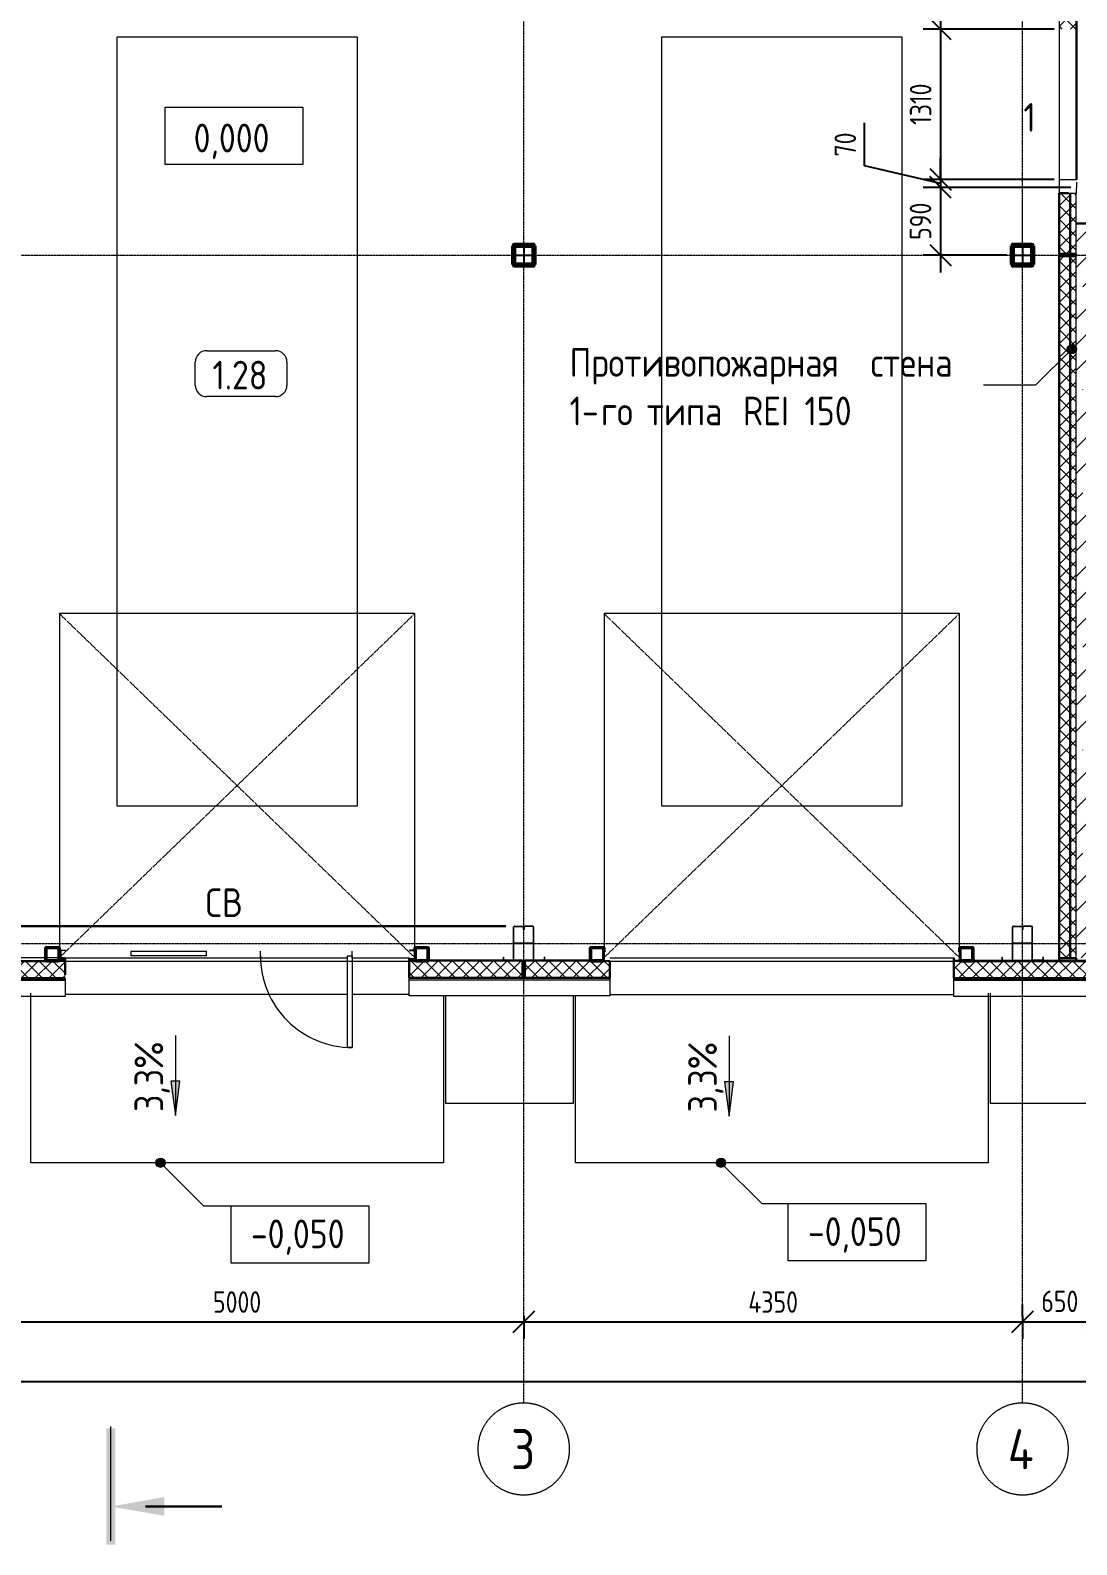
# Model space of a CAD drawing. Header units: millimetres. Extents: x -3689 to 3021565, y -698052 to -604547.
# Drawn here: x 2681793 to 2690919, y -652754 to -639550 of the extents above; entities that cross this region are included whole.
import ezdxf

# ---------------------------------------------------------------- set-up
doc = ezdxf.new("R2010")
doc.units = ezdxf.units.MM
doc.header["$PDMODE"] = 35
for name, pattern in [('_ШПТ__20_т__2_5__Линия сетки', [25, 20, -2.5, 0, -2.5]), ('_ШТР__3__1_5_', [4.5, 3, -1.5]), ('CENTER', [50.8, 31.75, -6.35, 6.35, -6.35]), ('GOST2.303 5', [24, 20, -1.5, 1, -1.5])]:
    doc.linetypes.add(name, pattern=pattern)
doc.layers.get('0').update_dxf_attribs({"lineweight": 0})
doc.layers.get('Defpoints').update_dxf_attribs({"color": 4})
doc.layers.add('Вспомогательные', color=6, linetype='Continuous', plot=False)
for name, color, linetype, lineweight in [('Высотные отметки', 7, 'Continuous', 9), ('Марки помещений', 7, 'Continuous', 20), ('Обобщенные модели', 7, 'Continuous', 18), ('ОСИ', 251, 'CENTER', 18), ('Перекрытия', 7, 'Continuous', 18), ('Размерные', 45, 'Continuous', 15), ('Размеры', 82, 'Continuous', 9), ('Разрезы', 7, 'Continuous', 9), ('Средние', 142, 'Continuous', 30), ('Стены разрез', 7, 'Continuous', 30), ('Стены штриховка', 7, 'Continuous', 30), ('Текстовые примечания', 7, 'Continuous', 9), ('Типовые аннотации', 7, 'Continuous', 18), ('Уклоны в точках', 7, 'Continuous', 9)]:
    doc.layers.add(name, color=color, linetype=linetype, lineweight=lineweight)
for name, color, linetype, lineweight, true_color in [('Двери', 7, 'Continuous', 9, 0x804000), ('Импосты витража', 7, 'Continuous', 9, 0x004080), ('Каркас_Импост', 7, 'Continuous', 9, 0x804000), ('Линии', 7, 'Continuous', 9, 0x00a600), ('Несущие колонны', 7, 'Continuous', 18, 0x800040), ('Панель', 7, 'Continuous', 9, 0x804000)]:
    doc.layers.add(name, color=color, linetype=linetype, lineweight=lineweight, true_color=true_color)
doc.layers.add('размеры дв проемов', color=7, linetype='Continuous')
doc.layers.add('фундаменты кж', color=7, linetype='Continuous')
doc.styles.add('GOST Common', font='GOST_Common.ttf', dxfattribs={"width": 0.9, "height": 350})
doc.styles.add('GOST Common_1', font='GOST_Common.ttf', dxfattribs={"width": 0.9, "height": 210})
doc.styles.add('ГОСТ 2.304', font='CS_Gost2304.shx')
doc.dimstyles.new('СПДС', dxfattribs={"dimscale": 100, "dimtxt": 2.5, "dimasz": 2.5, "dimexe": 2, "dimexo": 0.625, "dimgap": 1, "dimtad": 1, "dimdec": 0, "dimtxsty": 'ГОСТ 2.304', "dimblk": 'OBLIQUE', "dimblk1": 'OBLIQUE', "dimblk2": 'OBLIQUE', "dimcen": 2.5, "dimdle": 2, "dimadec": 0, "dimazin": 2, "dimtfac": 0.75, "dimtdec": 4, "dimtmove": 1, "dimatfit": 3, "dimfxl": 1, "dimtfill": 1, "dimtolj": 1, "dimarcsym": 1})
pattern_1 = [(45, (2676096.765, -647540.56), (-60.1041, 60.1041), []), (135, (2676096.765, -647540.56), (-60.1041, -60.1041), [])]
pattern_2 = [(45, (2676041.765, -647510.56), (-60.10408, 60.10408), []), (135, (2676041.765, -647510.56), (-60.10408, -60.10408), [])]

# ---------------------------------------------------------------- blocks, each defined once
blk = doc.blocks.new('243_КолоннаНесущая_Труба_ГОСТ 30245-2003 - 120x120x5-1166357-_О__L1_0_000_')
at = {"layer": 'Несущие колонны', "color": 7, "lineweight": 40}
for p, q in [((-60, 51), (-60, 20)), ((-55, -51), (-55, 51)), ((51, 60), (-51, 60)), ((-51, 55), (51, 55)), ((55, 51), (55, -51)), ((60, -51), (60, 51)), ((51, -55), (-51, -55)), ((-51, -60), (51, -60))]:
    blk.add_line(p, q, dxfattribs=at)
for centre, radius, start, end in [((-51, 51), 9, 90, 180), ((-51, 51), 4, 90, 180), ((51, 51), 9, 0, 90), ((51, 51), 4, 0, 90), ((-51, -51), 9, 180, 270), ((-51, -51), 4, 180, 270), ((51, -51), 4, 270, 0), ((51, -51), 9, 270, 360)]:
    blk.add_arc(centre, radius, start, end, dxfattribs=at)
blk = doc.blocks.new('243_КолоннаНесущая_Труба_ГОСТ 30245-2003 - 120x120x5-V5-_О__L1_0_000_')
at = {"layer": 'Несущие колонны', "color": 7, "lineweight": 40}
for p, q in [((-60, 51), (-60, -51)), ((-55, -51), (-55, 51)), ((51, 60), (-51, 60)), ((-51, 55), (51, 55)), ((55, 51), (55, -51)), ((60, 20), (60, 51)), ((51, -55), (-51, -55)), ((-51, -60), (51, -60))]:
    blk.add_line(p, q, dxfattribs=at)
for centre, radius, start, end in [((-51, 51), 9, 90, 180), ((-51, 51), 4, 90, 180), ((51, 51), 9, 0, 90), ((51, 51), 4, 0, 90), ((-51, -51), 9, 180, 270), ((-51, -51), 4, 180, 270), ((51, -51), 4, 270, 0), ((51, -51), 9, 270, 360)]:
    blk.add_arc(centre, radius, start, end, dxfattribs=at)
blk = doc.blocks.new('190_ФЭ_Цоколь_Типовой - ФЭ-Ц1_140х80-1505001-_О__L1_0_000_')
at = {"layer": 'Обобщенные модели'}
for p, q in [((4250, -278), (4250, -275)), ((6000, -275), (4250, -275)), ((4250, -281), (4250, -278)), ((6000, -278), (4250, -278)), ((6000, -281), (4250, -281)), ((4250, -295), (4250, -281)), ((4250, -415), (4250, -295)), ((6000, -295), (4250, -295)), ((6000, -275), (6000, -278)), ((6000, -278), (6000, -281)), ((6000, -281), (6000, -295)), ((6000, -295), (6000, -415)), ((4250, -433), (4250, -415)), ((6000, -433), (4250, -433)), ((6000, -415), (6000, -433))]:
    blk.add_line(p, q, dxfattribs=at)
blk = doc.blocks.new('190_ФЭ_Цоколь_Типовой - ФЭ-Ц1_140х80-1285834-_О__L1_0_000_')
at = {"layer": 'Обобщенные модели'}
for p, q in [((13750, -278), (13750, -275)), ((18690, -275), (13750, -275)), ((13750, -281), (13750, -278)), ((18690, -278), (13750, -278)), ((18690, -281), (13750, -281)), ((13750, -295), (13750, -281)), ((13750, -415), (13750, -295)), ((18690, -295), (13750, -295)), ((18690, -275), (18690, -278)), ((18690, -278), (18690, -281)), ((18690, -281), (18690, -295)), ((18690, -295), (18690, -415)), ((13750, -433), (13750, -415)), ((18690, -433), (13750, -433)), ((18690, -415), (18690, -433))]:
    blk.add_line(p, q, dxfattribs=at)
blk = doc.blocks.new('Прямоугольный импост - 20х150 мм_Утеплитель_Наружный-V14-_О__L1_0_000_')
at = {"layer": 'Импосты витража'}
h = blk.add_hatch(dxfattribs=at)
h.set_pattern_fill('FP_10', style=0, pattern_type=2)
h.set_pattern_definition([(315, (-10000, -200), (60.1041, 60.1041), []), (225, (-10000, -200), (60.1041, -60.1041), [])])
h.paths.add_polyline_path([(10, 75), (10, -75), (-10, -75), (-10, 75)], flags=0)
at = {"layer": 'Импосты витража', "color": 7, "lineweight": 18}
for p, q in [((-10, 75), (10, 75)), ((-10, -75), (-10, 75)), ((10, 75), (10, -75)), ((10, -75), (-10, -75))]:
    blk.add_line(p, q, dxfattribs=at)
blk = doc.blocks.new('Ось сетки - Круг_Ø8 мм-6577-_О__L1_0_000_')
at = {"layer": 'ОСИ', "lineweight": 20}
for start, end in [(360, 180), (180, 360)]:
    blk.add_arc((0, 0), 4, start, end, dxfattribs=at)
blk = doc.blocks.new('_Oblique')
at = {"color": 0, "linetype": 'ByBlock', "lineweight": -2}
blk.add_line((-0.5, -0.5), (0.5, 0.5), dxfattribs=at)
blk = doc.blocks.new('*D318')
at = {"layer": 'Defpoints', "color": 0, "ltscale": 75, "transparency": 16777216}
for p in [(2676097, -651231), (2721097, -651231), (2721097, -651331)]:
    blk.add_point(p, dxfattribs=at)
at = {"layer": 'Размеры', "color": 0, "lineweight": -2, "ltscale": 75, "transparency": 16777216}
for p, q in [((2676097, -651277), (2676097, -651481)), ((2721097, -651277), (2721097, -651481)), ((2675947, -651331), (2721247, -651331))]:
    blk.add_line(p, q, dxfattribs=at)
at = {"layer": 'Размеры', "color": 0, "lineweight": -2, "ltscale": 75, "transparency": 16777216, "xscale": 187.5, "yscale": 187.5, "zscale": 187.5, "rotation": 180}
blk.add_blockref('_Oblique', (2676097, -651331), dxfattribs=at)
at = {"layer": 'Размеры', "color": 0, "lineweight": -2, "ltscale": 75, "transparency": 16777216, "xscale": 187.5, "yscale": 187.5, "zscale": 187.5}
blk.add_blockref('_Oblique', (2721097, -651331), dxfattribs=at)
at = {"layer": 'Размеры', "color": 0, "ltscale": 75, "transparency": 16777216, "insert": (2698597, -651158), "char_height": 187.5, "width": 239.08, "attachment_point": 5, "style": 'ГОСТ 2.304', "bg_fill": 3, "box_fill_scale": 1.1, "bg_fill_color": 256, "bg_fill_true_color": 13158600, "bg_fill_transparency": 0}
blk.add_mtext('\\A1;45000', dxfattribs=at)
blk = doc.blocks.new('*D320')
at = {"layer": 'Defpoints', "color": 0, "ltscale": 75, "transparency": 16777216}
for p in [(2681097, -650710), (2686097, -650710), (2686097, -650810)]:
    blk.add_point(p, dxfattribs=at)
at = {"layer": 'Размеры', "color": 0, "lineweight": -2, "ltscale": 75, "transparency": 16777216}
for p, q in [((2681097, -650757), (2681097, -650960)), ((2686097, -650757), (2686097, -650960)), ((2680947, -650810), (2686247, -650810))]:
    blk.add_line(p, q, dxfattribs=at)
at = {"layer": 'Размеры', "color": 0, "lineweight": -2, "ltscale": 75, "transparency": 16777216, "xscale": 187.5, "yscale": 187.5, "zscale": 187.5, "rotation": 180}
blk.add_blockref('_Oblique', (2681097, -650810), dxfattribs=at)
at = {"layer": 'Размеры', "color": 0, "lineweight": -2, "ltscale": 75, "transparency": 16777216, "xscale": 187.5, "yscale": 187.5, "zscale": 187.5}
blk.add_blockref('_Oblique', (2686097, -650810), dxfattribs=at)
at = {"layer": 'Размеры', "color": 0, "ltscale": 75, "transparency": 16777216, "insert": (2683597, -650638), "char_height": 187.5, "width": 186.23, "attachment_point": 5, "style": 'ГОСТ 2.304', "bg_fill": 3, "box_fill_scale": 1.1, "bg_fill_color": 256, "bg_fill_true_color": 13158600, "bg_fill_transparency": 0}
blk.add_mtext('\\A1;5000', dxfattribs=at)
blk = doc.blocks.new('*D321')
at = {"layer": 'Defpoints', "color": 0, "ltscale": 75, "transparency": 16777216}
for p in [(2686097, -650710), (2690447, -650710), (2690447, -650810)]:
    blk.add_point(p, dxfattribs=at)
at = {"layer": 'Размеры', "color": 0, "lineweight": -2, "ltscale": 75, "transparency": 16777216}
for p, q in [((2686097, -650757), (2686097, -650960)), ((2690447, -650757), (2690447, -650960)), ((2685947, -650810), (2690597, -650810))]:
    blk.add_line(p, q, dxfattribs=at)
at = {"layer": 'Размеры', "color": 0, "lineweight": -2, "ltscale": 75, "transparency": 16777216, "xscale": 187.5, "yscale": 187.5, "zscale": 187.5, "rotation": 180}
blk.add_blockref('_Oblique', (2686097, -650810), dxfattribs=at)
at = {"layer": 'Размеры', "color": 0, "lineweight": -2, "ltscale": 75, "transparency": 16777216, "xscale": 187.5, "yscale": 187.5, "zscale": 187.5}
blk.add_blockref('_Oblique', (2690447, -650810), dxfattribs=at)
at = {"layer": 'Размеры', "color": 0, "ltscale": 75, "transparency": 16777216, "insert": (2688272, -650638), "char_height": 187.5, "width": 192.52, "attachment_point": 5, "style": 'ГОСТ 2.304', "bg_fill": 3, "box_fill_scale": 1.1, "bg_fill_color": 256, "bg_fill_true_color": 13158600, "bg_fill_transparency": 0}
blk.add_mtext('\\A1;4350', dxfattribs=at)
blk = doc.blocks.new('*D322')
at = {"layer": 'Defpoints', "color": 0, "ltscale": 75, "transparency": 16777216}
for p in [(2691097, -650710), (2690447, -650810), (2691097, -650810)]:
    blk.add_point(p, dxfattribs=at)
at = {"layer": 'Размеры', "color": 0, "lineweight": -2, "ltscale": 75, "transparency": 16777216}
for p, q in [((2690447, -650764), (2690447, -650660)), ((2691097, -650757), (2691097, -650960)), ((2690297, -650810), (2691247, -650810))]:
    blk.add_line(p, q, dxfattribs=at)
at = {"layer": 'Размеры', "color": 0, "lineweight": -2, "ltscale": 75, "transparency": 16777216, "xscale": 187.5, "yscale": 187.5, "zscale": 187.5, "rotation": 180}
blk.add_blockref('_Oblique', (2690447, -650810), dxfattribs=at)
at = {"layer": 'Размеры', "color": 0, "lineweight": -2, "ltscale": 75, "transparency": 16777216, "xscale": 187.5, "yscale": 187.5, "zscale": 187.5}
blk.add_blockref('_Oblique', (2691097, -650810), dxfattribs=at)
at = {"layer": 'Размеры', "color": 0, "ltscale": 75, "transparency": 16777216, "insert": (2690772, -650632), "char_height": 187.5, "width": 139.67, "attachment_point": 5, "style": 'ГОСТ 2.304', "bg_fill": 3, "box_fill_scale": 1.1, "bg_fill_color": 256, "bg_fill_true_color": 13158600, "bg_fill_transparency": 0}
blk.add_mtext('\\A1;650', dxfattribs=at)
blk = doc.blocks.new('Разрез - Номер вида и Номер листа спереди_3_5 мм-64073-_О__L1_0_000_')
at = {"layer": 'Разрезы'}
for points in [[(9.8, 0.4), (9.8, -0.39), (-0.33, -0.39), (-0.33, 0.4)], [(2.18, -4.67), (3, 0), (3.82, -4.67)]]:
    blk.add_hatch(color=256, dxfattribs=at).paths.add_polyline_path(points, flags=0)
at = {"layer": 'Разрезы', "lineweight": 30}
blk.add_line((3, -3), (3, -9.66), dxfattribs=at)
blk = doc.blocks.new('050_Марка_Помещение_ОдноЗначение - Номер в прямоугольнике-676399-_О__L1_0_000_')
at = {"layer": 'Типовые аннотации', "lineweight": 9}
for p, q in [((-3, 2), (3, 2)), ((-4, -1), (-4, 1)), ((4, 1), (4, -1)), ((3, -2), (-3, -2))]:
    blk.add_line(p, q, dxfattribs=at)
for centre, start, end in [((-3, 1), 90, 180), ((3, 1), 360, 90), ((-3, -1), 180, 270), ((3, -1), 270, 0)]:
    blk.add_arc(centre, 1, start, end, dxfattribs=at)
blk = doc.blocks.new('Высотные отметки - Рамка-5093-_О__L1_0_000_')
at = {"layer": 'Типовые аннотации', "lineweight": 9}
for p, q in [((-6, 0), (-6, 5)), ((-6, 5), (6, 5)), ((6, 5), (6, 0)), ((6, 0), (-6, 0))]:
    blk.add_line(p, q, dxfattribs=at)
blk = doc.blocks.new('к2')
at = {"color": 0, "linetype": 'Continuous', "lineweight": 60, "ltscale": 150}
for p, q in [((4137508, 536606), (4137508, 536766)), ((4137513, 536606), (4137513, 536766)), ((4137518, 536776), (4137678, 536776)), ((4137518, 536771), (4137678, 536771)), ((4137683, 536766), (4137683, 536606)), ((4137688, 536766), (4137688, 536606)), ((4137678, 536601), (4137518, 536601)), ((4137678, 536596), (4137518, 536596))]:
    blk.add_line(p, q, dxfattribs=at)
at = {"color": 0, "linetype": 'GOST2.303 5', "lineweight": 25, "ltscale": 150}
for p, q in [((4137598, 536778), (4137598, 536594)), ((4137506, 536686), (4137690, 536686))]:
    blk.add_line(p, q, dxfattribs=at)
at = {"color": 0, "linetype": 'Continuous', "lineweight": 60, "ltscale": 150}
for centre, radius, start, end in [((4137518, 536766), 10, 90, 180), ((4137518, 536766), 5, 90, 180), ((4137678, 536766), 10, 0, 90), ((4137678, 536766), 5, 0, 90), ((4137518, 536606), 10, 180, 270), ((4137518, 536606), 5, 180, 270), ((4137678, 536606), 5, 270, 0), ((4137678, 536606), 10, 270, 0)]:
    blk.add_arc(centre, radius, start, end, dxfattribs=at)
at = {"layer": 'Вспомогательные', "color": 0, "ltscale": 10}
blk.add_line((4137513, 536686), (4137683, 536686), dxfattribs=at)
blk = doc.blocks.new('к1')
at = {"color": 0, "linetype": 'ByBlock', "lineweight": -2, "ltscale": 200}
for p, q in [((4142418, 542806), (4142418, 542828)), ((4142418, 542806), (4142421, 542806)), ((4142421, 542806), (4142421, 542828)), ((4142426, 542836), (4142505, 542836)), ((4142426, 542833), (4142505, 542833)), ((4142510, 542828), (4142510, 542544)), ((4142513, 542828), (4142513, 542544)), ((4142683, 542828), (4142683, 542544)), ((4142686, 542828), (4142686, 542544)), ((4142770, 542836), (4142691, 542836)), ((4142770, 542833), (4142691, 542833)), ((4142775, 542806), (4142775, 542828)), ((4142778, 542806), (4142775, 542806)), ((4142778, 542806), (4142778, 542828)), ((4142518, 542539), (4142589, 542539)), ((4142518, 542536), (4142589, 542536)), ((4142594, 542544), (4142594, 542567)), ((4142594, 542567), (4142597, 542567)), ((4142597, 542544), (4142597, 542567)), ((4142599, 542544), (4142599, 542567)), ((4142602, 542567), (4142599, 542567)), ((4142602, 542544), (4142602, 542567)), ((4142678, 542539), (4142607, 542539)), ((4142678, 542536), (4142607, 542536))]:
    blk.add_line(p, q, dxfattribs=at)
for centre, radius, start, end in [((4142426, 542828), 8, 90, 180), ((4142426, 542828), 5, 90, 180), ((4142505, 542828), 8, 0, 90), ((4142505, 542828), 5, 0, 90), ((4142691, 542828), 8, 90, 180), ((4142691, 542828), 5, 90, 180), ((4142770, 542828), 8, 0, 90), ((4142770, 542828), 5, 0, 90), ((4142518, 542544), 8, 180, 270), ((4142518, 542544), 5, 180, 270), ((4142589, 542544), 8, 270, 0), ((4142589, 542544), 5, 270, 0), ((4142607, 542544), 8, 180, 270), ((4142607, 542544), 5, 180, 270), ((4142678, 542544), 5, 270, 0), ((4142678, 542544), 8, 270, 0)]:
    blk.add_arc(centre, radius, start, end, dxfattribs=at)
at = {"layer": 'Вспомогательные', "color": 0, "ltscale": 10}
for p, q in [((4142690, 542836), (4142505, 542836)), ((4142683, 542686), (4142513, 542686))]:
    blk.add_line(p, q, dxfattribs=at)
blk = doc.blocks.new('101_Ворота подъемно-секционные с калиткой - 3000х3000 Правая наружная 2 окна-1500684-_О__L1_0_000_')
at = {"layer": 'Двери', "color": 7}
for p, q in [((-1500, -75), (-1550, -75)), ((270, -115), (270, -155)), ((270, -115), (300, -115)), ((300, -115), (900, -115)), ((900, -115), (930, -115)), ((930, -155), (930, -115)), ((1500, -75), (1550, -75)), ((300, -155), (270, -155)), ((900, -155), (300, -155)), ((930, -155), (900, -155))]:
    blk.add_line(p, q, dxfattribs=at)
at = {"layer": 'Каркас_Импост', "color": 7}
for p, q in [((-1550, -75), (-1550, -155)), ((-1545, -152.3), (-1545, -88)), ((-1545, -92), (-1545, -158)), ((-1541, -157), (-1541, -93)), ((-1500, -85), (-1538, -85)), ((-1537, -80), (-1502.7, -80)), ((-1537, -89), (-1500, -89)), ((-1500, -77.3), (-1500, -75)), ((-1500, -89), (-1500, -85)), ((1500, -77.3), (1500, -75)), ((1500, -89), (1500, -85)), ((1500, -85), (1538, -85)), ((1537, -89), (1500, -89)), ((1537, -80), (1502.7, -80)), ((1541, -157), (1541, -93)), ((1545, -152.3), (1545, -88)), ((1545, -92), (1545, -158)), ((1550, -75), (1550, -155)), ((-1550, -155), (-1547.7, -155)), ((-1538, -165), (-1500, -165)), ((-1500, -161), (-1537, -161)), ((-1500, -165), (-1500, -161)), ((1500, -161), (1537, -161)), ((1500, -165), (1500, -161)), ((1538, -165), (1500, -165)), ((1550, -155), (1547.7, -155))]:
    blk.add_line(p, q, dxfattribs=at)
for centre, radius, start, end in [((-1537, -88), 8, 90, 180), ((-1537, -88), 8, 90, 180), ((-1538, -92), 7, 90, 180), ((-1537, -93), 4, 90, 180), ((-1502.7, -77.3), 2.7, 270, 0), ((-1502.7, -77.3), 2.7, 270, 360), ((1502.7, -77.3), 2.7, 180, 270), ((1502.7, -77.3), 2.7, 180, 270), ((1537, -88), 8, 360, 90), ((1537, -88), 8, 360, 90), ((1537, -93), 4, 360, 90), ((1538, -92), 7, 0, 90), ((-1547.7, -152.3), 2.7, 270, 0), ((-1547.7, -152.3), 2.7, 270, 360), ((-1538, -158), 7, 180, 270), ((-1537, -157), 4, 180, 270), ((1537, -157), 4, 270, 360), ((1538, -158), 7, 270, 0), ((1547.7, -152.3), 2.7, 180, 270), ((1547.7, -152.3), 2.7, 180, 270)]:
    blk.add_arc(centre, radius, start, end, dxfattribs=at)
at = {"layer": 'Панель', "color": 7}
for p, q in [((-1000, 685), (-960, 685)), ((-1000, -115), (-1000, 685)), ((-960, 685), (-960, -115)), ((-1000, -95), (-1000, -155)), ((-960, -115), (-1000, -115)), ((-200, -95), (-200, -155))]:
    blk.add_line(p, q, dxfattribs=at)
blk.add_arc((-1000, -115), 800, 360, 90, dxfattribs=at)
blk = doc.blocks.new('*D432')
at = {"layer": 'Defpoints', "color": 0, "ltscale": 75, "transparency": 16777216}
for p in [(2690769, -639540), (2689731, -640850), (2690770, -640850)]:
    blk.add_point(p, dxfattribs=at)
at = {"layer": 'Размеры', "color": 0, "lineweight": -2, "ltscale": 75, "transparency": 16777216}
for p, q in [((2689731, -639390), (2689731, -641000)), ((2690722, -639540), (2689581, -639540)), ((2690723, -640850), (2689581, -640850))]:
    blk.add_line(p, q, dxfattribs=at)
at = {"layer": 'Размеры', "color": 0, "lineweight": -2, "ltscale": 75, "transparency": 16777216, "xscale": 187.5, "yscale": 187.5, "zscale": 187.5}
for p, rotation in [((2689731, -639540), 90), ((2689731, -640850), 270)]:
    blk.add_blockref('_Oblique', p, dxfattribs=dict(at, rotation=rotation))
at = {"layer": 'Размеры', "color": 0, "ltscale": 75, "transparency": 16777216, "insert": (2689558, -640195), "char_height": 187.5, "attachment_point": 5, "rotation": 90, "style": 'ГОСТ 2.304', "bg_fill": 3, "box_fill_scale": 1.1, "bg_fill_color": 256, "bg_fill_true_color": 13158600, "bg_fill_transparency": 0}
blk.add_mtext('\\A1;1310', dxfattribs=at)
blk = doc.blocks.new('*D433')
at = {"layer": 'Defpoints', "color": 0, "ltscale": 75, "transparency": 16777216}
for p in [(2690770, -640850), (2689731, -640920), (2690916, -640920)]:
    blk.add_point(p, dxfattribs=at)
at = {"layer": 'Размеры', "color": 0, "lineweight": -2, "ltscale": 75, "transparency": 16777216}
for p, q in [((2689069, -640733), (2689069, -640358)), ((2689731, -640885), (2689069, -640733)), ((2689731, -640850), (2689731, -640663)), ((2690723, -640850), (2689581, -640850)), ((2689731, -640850), (2689731, -640920)), ((2689731, -640850), (2689731, -640920)), ((2690869, -640920), (2689581, -640920)), ((2689731, -640920), (2689731, -641108))]:
    blk.add_line(p, q, dxfattribs=at)
at = {"layer": 'Размеры', "color": 0, "lineweight": -2, "ltscale": 75, "transparency": 16777216, "xscale": 187.5, "yscale": 187.5, "zscale": 187.5}
for p, rotation in [((2689731, -640850), 270), ((2689731, -640920), 90)]:
    blk.add_blockref('_Oblique', p, dxfattribs=dict(at, rotation=rotation))
at = {"layer": 'Размеры', "color": 0, "ltscale": 75, "transparency": 16777216, "insert": (2688901, -640546), "char_height": 187.5, "attachment_point": 5, "rotation": 90, "style": 'ГОСТ 2.304', "bg_fill": 3, "box_fill_scale": 1.1, "bg_fill_color": 256, "bg_fill_true_color": 13158600, "bg_fill_transparency": 0}
blk.add_mtext('\\A1;70', dxfattribs=at)
blk = doc.blocks.new('*D434')
at = {"layer": 'Defpoints', "color": 0, "ltscale": 75, "transparency": 16777216}
for p in [(2690916, -640920), (2689731, -641511), (2690357, -641511)]:
    blk.add_point(p, dxfattribs=at)
at = {"layer": 'Размеры', "color": 0, "lineweight": -2, "ltscale": 75, "transparency": 16777216}
for p, q in [((2689731, -640770), (2689731, -641661)), ((2690869, -640920), (2689581, -640920)), ((2690310, -641511), (2689581, -641511))]:
    blk.add_line(p, q, dxfattribs=at)
at = {"layer": 'Размеры', "color": 0, "lineweight": -2, "ltscale": 75, "transparency": 16777216, "xscale": 187.5, "yscale": 187.5, "zscale": 187.5}
for p, rotation in [((2689731, -640920), 90), ((2689731, -641511), 270)]:
    blk.add_blockref('_Oblique', p, dxfattribs=dict(at, rotation=rotation))
at = {"layer": 'Размеры', "color": 0, "ltscale": 75, "transparency": 16777216, "insert": (2689557, -641215), "char_height": 187.5, "attachment_point": 5, "rotation": 90, "style": 'ГОСТ 2.304', "bg_fill": 3, "box_fill_scale": 1.1, "bg_fill_color": 256, "bg_fill_true_color": 13158600, "bg_fill_transparency": 0}
blk.add_mtext('\\A1;590', dxfattribs=at)

msp = doc.modelspace()

# ---------------------------------------------------------------- hatches: boundary and pattern name
at = {"layer": 'Высотные отметки', "lineweight": 20}
h = msp.add_hatch(color=256, dxfattribs=at)
edge = h.paths.add_edge_path(flags=0)
edge.add_arc((2682929.3769, -649423.5597), 40, 0, 360)
h = msp.add_hatch(color=256, dxfattribs=at)
edge = h.paths.add_edge_path(flags=0)
edge.add_arc((2687816.2949, -649423.5597), 40, 0, 360)
at = {"layer": 'Стены штриховка', "lineweight": 9}
h = msp.add_hatch(dxfattribs=at)
h.set_pattern_fill('FP_5', color=256, style=0, pattern_type=2)
h.set_pattern_definition(pattern_2)
h.paths.add_polyline_path([(2690768.7647, -641500.5597), (2690914.7647, -641500.5597), (2690914.7647, -640970.5597), (2690768.7647, -640970.5597), (2690768.7647, -641330.2923)])
h.paths.add_polyline_path([(2690914.7647, -635382.5597), (2690768.7647, -635382.5597), (2690768.7647, -639540.3271), (2690846.4863, -639539.3091), (2690916.7647, -639540.3271)])
h = msp.add_hatch(dxfattribs=at)
h.set_pattern_fill('FP_3', color=256, style=0, pattern_type=2)
h.set_pattern_definition([(45, (2676041.76, -647510.56), (-224.5064, 224.5064), []), (45, (2676266.27, -647510.56), (-224.5064, 224.5064), [396.875, -79.375, 3.353, -76.022])])
h.paths.add_polyline_path([(2691116.7647, -647635.5597), (2691116.7647, -641235.5597), (2690916.7647, -641235.5597), (2690916.7647, -647635.5597), (2691111.3989, -647635.5597)], flags=0)
h = msp.add_hatch(dxfattribs=at)
h.set_pattern_fill('FP_5', color=256, style=0, pattern_type=2)
h.set_pattern_definition(pattern_2)
h.paths.add_polyline_path([(2690768.7647, -647640.5597), (2690914.7647, -647640.5597), (2690914.7647, -641520.5597), (2690768.7647, -641520.5597), (2690768.7647, -646353.4549)])
h = msp.add_hatch(dxfattribs=at)
h.set_pattern_fill('FP_5', color=256, style=0, pattern_type=2)
h.set_pattern_definition(pattern_1)
h.paths.add_polyline_path([(2685170.1129, -647813.5597), (2686086.7647, -647813.5597), (2686086.7647, -647667.5597), (2685096.7647, -647667.5597), (2685096.7647, -647813.5597)], flags=0)
h.paths.add_polyline_path([(2681655.0487, -647813.5597), (2682096.7647, -647813.5597), (2682096.7647, -647667.5597), (2681106.7647, -647667.5597), (2681106.7647, -647813.5597), (2681241.5117, -647813.5597)], flags=0)
h = msp.add_hatch(dxfattribs=at)
h.set_pattern_fill('FP_5', color=256, style=0, pattern_type=2)
h.set_pattern_definition(pattern_1)
h.paths.add_polyline_path([(2691086.7647, -647813.5597), (2691086.7647, -647667.5597), (2689846.7647, -647667.5597), (2689846.7647, -647813.5597), (2690339.3249, -647813.5597)], flags=0)
h.paths.add_polyline_path([(2686824.2607, -647813.5597), (2686846.7647, -647813.5597), (2686846.7647, -647667.5597), (2686106.7647, -647667.5597), (2686106.7647, -647813.5597), (2686617.4923, -647813.5597)], flags=0)
h = msp.add_hatch(dxfattribs=at)
h.set_pattern_fill('FP_4', color=256, style=0, pattern_type=2)
h.set_pattern_definition([(45, (2676096.76, -647535.56), (-106.066, 106.066), [])])
h.paths.add_polyline_path([(2686086.7647, -647810.5597), (2686086.7647, -647808.5597), (2685096.7647, -647808.5597), (2685096.7647, -647810.5597), (2685376.8814, -647810.5597)], flags=0)
h.paths.add_polyline_path([(2682096.7647, -647810.5597), (2682096.7647, -647808.5597), (2681106.7647, -647808.5597), (2681106.7647, -647810.5597), (2682068.5856, -647810.5597)], flags=0)
h = msp.add_hatch(dxfattribs=at)
h.set_pattern_fill('FP_4', color=256, style=0, pattern_type=2)
h.set_pattern_definition([(45, (2676096.76, -647540.63), (-106.066, 106.066), [])])
h.paths.add_polyline_path([(2691086.7647, -647815.6311), (2691086.7647, -647813.6311), (2689846.7647, -647813.6311), (2689846.7647, -647815.6311), (2690339.3249, -647815.6311)], flags=0)
h.paths.add_polyline_path([(2686617.4923, -647815.6311), (2686846.7647, -647815.6311), (2686846.7647, -647813.6311), (2686106.7647, -647813.6311), (2686106.7647, -647815.6311), (2686203.9553, -647815.6311)], flags=0)
at = {"layer": 'Текстовые примечания', "true_color": 0xff0000}
h = msp.add_hatch(color=1, dxfattribs=at)
edge = h.paths.add_edge_path(flags=0)
edge.add_arc((2690877.05, -642331.4711), 40, 0, 360)
at = {"layer": 'Уклоны в точках', "lineweight": 20}
for points in [[(2683059.1908, -649012.6999), (2683098.6866, -648712.6999), (2683019.6951, -648712.6999)], [(2687887.8452, -649016.6182), (2687927.3409, -648716.6182), (2687848.3494, -648716.6182)]]:
    msp.add_hatch(color=256, dxfattribs=at).paths.add_polyline_path(points, flags=0)

# ---------------------------------------------------------------- linework, layer by layer
for p, q in [((2690769.7647, -640850.3271), (2690919.7647, -640850.3271)), ((2690916.7647, -640875.5597), (2690914.7647, -640970.5597)), ((2690446.7647, -641510.5597), (2690446.7647, -641010.5597)), ((2690768.7647, -640970.5597), (2690914.7647, -640970.5597))]:
    msp.add_line(p, q)
at = {"layer": 'Высотные отметки'}
for p, q in [((2682929.3769, -649423.5597), (2683305.1082, -649799.2911)), ((2687816.2949, -649423.5597), (2688172.0234, -649779.2882)), ((2683305.1082, -649799.2911), (2684146.1995, -649799.2911)), ((2688172.0234, -649779.2882), (2689004.1799, -649779.2882))]:
    msp.add_line(p, q, dxfattribs=at)
at = {"layer": 'Высотные отметки', "lineweight": 20}
for centre in [(2682929.3769, -649423.5597), (2687816.2949, -649423.5597)]:
    msp.add_circle(centre, 40, dxfattribs=at)
at = {"layer": 'Линии', "color": 7, "linetype": '_ШТР__3__1_5_', "lineweight": 18}
for p, q in [((2682546.7647, -639610.5597), (2682546.7647, -646310.5597)), ((2684646.7647, -639610.5597), (2682546.7647, -639610.5597)), ((2684646.7647, -646310.5597), (2684646.7647, -639610.5597)), ((2687296.7647, -639610.5597), (2687296.7647, -646310.5597)), ((2689396.7647, -639610.5597), (2687296.7647, -639610.5597)), ((2689396.7647, -646310.5597), (2689396.7647, -639610.5597)), ((2682546.7647, -646310.5597), (2684646.7647, -646310.5597)), ((2687296.7647, -646310.5597), (2689396.7647, -646310.5597))]:
    msp.add_line(p, q, dxfattribs=at)
at = {"layer": 'Линии', "color": 7, "linetype": '_ШТР__3__1_5_'}
for p, q in [((2685146.7647, -644635.5597), (2682046.7647, -644635.5597)), ((2682046.7647, -644635.5597), (2682046.7647, -647635.5597)), ((2685146.7647, -647635.5597), (2682046.7647, -644635.5597)), ((2685146.7647, -644635.5597), (2682046.7647, -647635.5597)), ((2685146.7647, -647635.5597), (2685146.7647, -644635.5597)), ((2689896.7647, -644635.5597), (2686796.7647, -644635.5597)), ((2686796.7647, -644635.5597), (2686796.7647, -647635.5597)), ((2689896.7647, -647635.5597), (2686796.7647, -644635.5597)), ((2689896.7647, -644635.5597), (2686796.7647, -647635.5597)), ((2689896.7647, -647635.5597), (2689896.7647, -644635.5597)), ((2682046.7647, -647665.5597), (2685146.7647, -647665.5597)), ((2686796.7647, -647665.5597), (2689896.7647, -647665.5597))]:
    msp.add_line(p, q, dxfattribs=at)
at = {"layer": 'ОСИ', "linetype": '_ШПТ__20_т__2_5__Линия сетки'}
for p, q in [((2686096.7647, -651518.5254), (2686096.7647, -634187.5211)), ((2690446.7647, -651518.5254), (2690446.7647, -634187.5211)), ((2671454.2388, -641510.5597), (2722843.4447, -641510.5597)), ((2671454.2388, -647510.5597), (2722843.4447, -647510.5597))]:
    msp.add_line(p, q, dxfattribs=at)
at = {"layer": 'Перекрытия'}
for p, q in [((2690767.2647, -641520.5597), (2690767.2647, -641500.5597)), ((2682096.7647, -647635.5597), (2684556.7647, -647635.5597)), ((2684596.7647, -647635.5597), (2685096.7647, -647635.5597)), ((2686846.7647, -647635.5597), (2689846.7647, -647635.5597)), ((2690767.2647, -647660.5597), (2690767.2647, -647640.5597)), ((2681796.7647, -649423.5597), (2681796.7647, -647943.7018)), ((2682096.7647, -647953.5597), (2684556.7647, -647953.5597)), ((2684596.7647, -647953.5597), (2685096.7647, -647953.5597)), ((2685396.7647, -647968.6305), (2685396.7647, -649423.5597)), ((2685416.7647, -648905.5597), (2685416.7647, -647968.6305)), ((2686526.7647, -647968.6305), (2686526.7647, -648905.5597)), ((2686546.7647, -649423.5597), (2686546.7647, -647968.6305)), ((2686846.7647, -647955.5597), (2689846.7647, -647955.5597)), ((2690146.7647, -647943.7018), (2690146.7647, -649423.5597)), ((2690166.7647, -648905.5597), (2690166.7647, -647943.7018)), ((2686526.7647, -648905.5597), (2685416.7647, -648905.5597)), ((2694221.7647, -648905.5597), (2690166.7647, -648905.5597)), ((2685396.7647, -649423.5597), (2681796.7647, -649423.5597)), ((2690146.7647, -649423.5597), (2686546.7647, -649423.5597))]:
    msp.add_line(p, q, dxfattribs=at)
at = {"layer": 'размеры дв проемов'}
msp.add_line((2690914.7647, -641500.5597), (2690914.7647, -641520.5597), dxfattribs=at)
at = {"layer": 'Разрезы'}
msp.add_line((2682496.7647, -652720.2426), (2682496.7647, -651722.4828), dxfattribs=at)
at = {"layer": 'Средние', "linetype": 'CENTER', "ltscale": 150}
msp.add_line((2681177.7647, -647360.5597), (2686011.7647, -647360.5597), dxfattribs=at)
at = {"layer": 'Стены разрез'}
for p, q in [((2690916.7647, -640850.3271), (2690916.7647, -635391.0597)), ((2690766.7647, -640970.5597), (2690766.7647, -641500.5597)), ((2690846.7647, -640970.5597), (2690766.7647, -640970.5597)), ((2690861.7647, -640970.5597), (2690861.7647, -647640.5597)), ((2694786.7647, -641235.5597), (2690914.7647, -641235.5597)), ((2690766.7647, -641500.5597), (2690914.7647, -641500.5597)), ((2690766.7647, -641520.5597), (2690766.7647, -647660.5597)), ((2690914.7647, -641520.5597), (2690766.7647, -641520.5597)), ((2681935.7647, -647665.5597), (2681106.7647, -647665.5597)), ((2682046.7647, -647635.5597), (2682037.7647, -647635.5597)), ((2682096.7647, -647785.5597), (2682096.7647, -647635.5597)), ((2685096.7647, -647635.5597), (2685096.7647, -647810.5597)), ((2685155.7647, -647635.5597), (2685146.7647, -647635.5597)), ((2686086.7647, -647660.5597), (2685257.7647, -647660.5597)), ((2686086.7647, -647810.5597), (2686086.7647, -647660.5597)), ((2686685.7647, -647660.5597), (2686106.7647, -647660.5597)), ((2686106.7647, -647660.5597), (2686106.7647, -647810.5597)), ((2686796.7647, -647635.5597), (2686787.7647, -647635.5597)), ((2686846.7647, -647815.5597), (2686846.7647, -647665.5597)), ((2689846.7647, -647635.5597), (2689846.7647, -647815.6311)), ((2689905.7647, -647635.5597), (2689896.7647, -647635.5597)), ((2690007.7647, -647665.5597), (2694675.7647, -647665.5597)), ((2690767.2647, -647640.5597), (2690914.7647, -647640.5597)), ((2681106.7647, -647815.5597), (2682096.7647, -647815.5597)), ((2685096.7647, -647810.5597), (2686086.7647, -647810.5597)), ((2686106.7647, -647810.5597), (2686846.7647, -647810.5597)), ((2689846.7647, -647815.6311), (2691086.7647, -647815.6311))]:
    msp.add_line(p, q, dxfattribs=at)
at = {"layer": 'Стены штриховка', "lineweight": 9}
for p, q in [((2690768.7647, -640970.5597), (2690768.7647, -635382.5597)), ((2690768.7647, -641500.5597), (2690768.7647, -640970.5597)), ((2690914.7647, -641500.5597), (2690914.7647, -640970.5597)), ((2690768.7647, -647640.5597), (2690768.7647, -641520.5597)), ((2690914.7647, -647640.5597), (2690914.7647, -641520.5597)), ((2682096.7647, -647637.5597), (2681106.7647, -647637.5597)), ((2686086.7647, -647662.5597), (2685096.7647, -647662.5597)), ((2686846.7647, -647662.5597), (2686106.7647, -647662.5597)), ((2691106.7647, -647660.5597), (2689846.7647, -647660.5597)), ((2682096.7647, -647813.5597), (2681106.7647, -647813.5597)), ((2686086.7647, -647808.5597), (2685096.7647, -647808.5597)), ((2686846.7647, -647808.5597), (2686106.7647, -647808.5597)), ((2691086.7647, -647813.6311), (2689846.7647, -647813.6311))]:
    msp.add_line(p, q, dxfattribs=at)
at = {"layer": 'Текстовые примечания', "color": 1, "true_color": 0xff0000}
for p, q in [((2690877.05, -642331.4711), (2690559.1715, -642643.8635)), ((2690559.1715, -642643.8635), (2690107.3338, -642643.8635))]:
    msp.add_line(p, q, dxfattribs=at)
msp.add_circle((2690877.05, -642331.4711), 40, dxfattribs=at)
at = {"layer": 'Уклоны в точках'}
for p, q in [((2683059.1908, -648312.6999), (2683059.1908, -649012.6999)), ((2687887.8452, -648316.6182), (2687887.8452, -649016.6182))]:
    msp.add_line(p, q, dxfattribs=at)
at = {"layer": 'Уклоны в точках', "lineweight": 20}
for p, q in [((2683098.6866, -648712.6999), (2683019.6951, -648712.6999)), ((2683019.6951, -648712.6999), (2683059.1908, -649012.6999)), ((2683059.1908, -649012.6999), (2683098.6866, -648712.6999)), ((2687927.3409, -648716.6182), (2687848.3494, -648716.6182)), ((2687848.3494, -648716.6182), (2687887.8452, -649016.6182)), ((2687887.8452, -649016.6182), (2687927.3409, -648716.6182))]:
    msp.add_line(p, q, dxfattribs=at)
at = {"layer": 'фундаменты кж'}
msp.add_line((2690914.7647, -647640.5597), (2690914.7647, -647660.5597), dxfattribs=at)

# ---------------------------------------------------------------- block references
at = {"layer": 'Высотные отметки', "lineweight": 20, "xscale": 99.99999999999993, "yscale": 99.99999999999993, "zscale": 99.99999999999993}
msp.add_blockref('Высотные отметки - Рамка-5093-_О__L1_0_000_', (2683568.8583, -640720.8599), dxfattribs=at)
at = {"layer": 'Высотные отметки', "lineweight": 20, "xscale": 99.99999999999993, "yscale": 99.99999999999993, "zscale": 99.99999999999993, "rotation": 180}
for p in [(2684146.1995, -649799.2911), (2689004.1799, -649779.2882)]:
    msp.add_blockref('Высотные отметки - Рамка-5093-_О__L1_0_000_', p, dxfattribs=at)
at = {"layer": 'Двери', "color": 7, "rotation": 180}
msp.add_blockref('101_Ворота подъемно-секционные с калиткой - 3000х3000 Правая наружная 2 окна-1500684-_О__L1_0_000_', (2683601.0607, -647734.4813), dxfattribs=at)
at = {"layer": 'Импосты витража', "color": 7, "extrusion": (0, 0, -1), "rotation": 180}
msp.add_blockref('Прямоугольный импост - 20х150 мм_Утеплитель_Наружный-V14-_О__L1_0_000_', (-2686096.7647, -647735.5597), dxfattribs=at)
at = {"layer": 'Марки помещений', "xscale": 99.99999999999993, "yscale": 99.99999999999993, "zscale": 99.99999999999993}
msp.add_blockref('050_Марка_Помещение_ОдноЗначение - Номер в прямоугольнике-676399-_О__L1_0_000_', (2683631.8648, -642543.7162), dxfattribs=at)
at = {"layer": 'Несущие колонны', "color": 7}
for name, p in [('243_КолоннаНесущая_Труба_ГОСТ 30245-2003 - 120x120x5-V5-_О__L1_0_000_', (2681986.7647, -647605.5597)), ('243_КолоннаНесущая_Труба_ГОСТ 30245-2003 - 120x120x5-1166357-_О__L1_0_000_', (2685206.7647, -647605.5597)), ('243_КолоннаНесущая_Труба_ГОСТ 30245-2003 - 120x120x5-V5-_О__L1_0_000_', (2686736.7647, -647605.5597)), ('243_КолоннаНесущая_Труба_ГОСТ 30245-2003 - 120x120x5-1166357-_О__L1_0_000_', (2689956.7647, -647605.5597))]:
    msp.add_blockref(name, p, dxfattribs=at)
at = {"layer": 'Обобщенные модели'}
for name, p in [('190_ФЭ_Цоколь_Типовой - ФЭ-Ц1_140х80-1505001-_О__L1_0_000_', (2676096.7647, -647540.5597)), ('190_ФЭ_Цоколь_Типовой - ФЭ-Ц1_140х80-1505001-_О__L1_0_000_', (2680846.7647, -647535.4884)), ('190_ФЭ_Цоколь_Типовой - ФЭ-Ц1_140х80-1285834-_О__L1_0_000_', (2676096.7647, -647540.5597))]:
    msp.add_blockref(name, p, dxfattribs=at)
at = {"layer": 'ОСИ', "lineweight": 20, "xscale": 99.99999999999993, "yscale": 99.99999999999993, "zscale": 99.99999999999993}
for p in [(2686096.7647, -651918.5254), (2690446.7647, -651918.5254)]:
    msp.add_blockref('Ось сетки - Круг_Ø8 мм-6577-_О__L1_0_000_', p, dxfattribs=at)
at = {"layer": 'Размерные', "color": 0}
for p in [(-1451501.0139, -1178196.7891), (-1447151.0139, -1178196.7891)]:
    msp.add_blockref('к2', p, dxfattribs=at)
at = {"layer": 'Размерные', "color": 0, "rotation": 180}
for p in [(6828694.5433, -104824.3303), (6833044.5433, -104824.3303)]:
    msp.add_blockref('к1', p, dxfattribs=at)
at = {"layer": 'Разрезы', "lineweight": 50, "xscale": 99.99999999999993, "yscale": 99.99999999999993, "zscale": 99.99999999999993, "rotation": 90}
msp.add_blockref('Разрез - Номер вида и Номер листа спереди_3_5 мм-64073-_О__L1_0_000_', (2682496.7647, -652720.2426), dxfattribs=at)

# ---------------------------------------------------------------- texts
at = {"layer": 'Высотные отметки', "char_height": 250, "attachment_point": 1, "line_spacing_factor": 1.022761, "style": 'GOST Common_1'}
for s, insert, width in [('0,000', (2683218.1234, -640364.1528), 841.76392), ('-0,050', (2683717.5234, -649918.7344), 1028.822569), ('-0,050', (2688575.5038, -649898.7316), 1028.822569)]:
    msp.add_mtext(s, dxfattribs=dict(at, insert=insert, width=width))
at = {"layer": 'Марки помещений', "lineweight": 9, "char_height": 250, "attachment_point": 1, "style": 'GOST Common_1'}
for s, insert, width in [('1', (2690454.9314, -640184.7016), 223.670812), ('1.28', (2683381.9667, -642431.6038), 606.07575), ('СВ', (2683321.3542, -647031.1061), 223.670812)]:
    msp.add_mtext(s, dxfattribs=dict(at, insert=insert, width=width))
at = {"layer": 'ОСИ', "char_height": 350, "attachment_point": 1, "style": 'GOST Common'}
for s, insert, width in [('\\fGOST Common|b0|i0|c204|p34|;\\W.9;3', (2685985.6841, -651745.9921), 266.961937), ('\\fGOST Common|b0|i0|c204|p34|;\\W.9;4', (2690318.1341, -651745.9921), 310.253062)]:
    msp.add_mtext(s, dxfattribs=dict(at, insert=insert, width=width))
at = {"layer": 'Текстовые примечания', "color": 1, "true_color": 0xff0000, "char_height": 250, "attachment_point": 1, "style": 'GOST Common_1'}
for s, insert, width in [('Противопожарная', (2686496.6206, -642320.9364), 3088.10025), ('стена', (2689121.9488, -642320.9364), 1017.341437), ('1-', (2686496.6206, -642744.2698), 331.898625), ('го', (2686770.4644, -642744.2698), 389.620125), ('типа', (2687169.3238, -642744.2698), 851.392125), (' REI 150', (2687871.7925, -642744.2698), 1204.936312)]:
    msp.add_mtext(s, dxfattribs=dict(at, insert=insert, width=width))
at = {"layer": 'Уклоны в точках', "char_height": 250, "width": 763.31997, "attachment_point": 1, "rotation": 90, "line_spacing_factor": 1.022761, "style": 'GOST Common_1'}
for insert in [(2682702.4837, -648980.7498), (2687531.1381, -648984.6682)]:
    msp.add_mtext('3,3%', dxfattribs=dict(at, insert=insert))

# ---------------------------------------------------------------- next in the draw order: dimensions: what is measured, and where the dimension line sits
at = {"layer": 'Размеры', "ltscale": 75}
dim = msp.add_linear_dim(base=(2689730.7043, -640850.3271), p1=(2690768.7647, -639540.3271), p2=(2690769.7647, -640850.3271), angle=90, dimstyle='СПДС', override={"dimscale": 75}, dxfattribs=at)
dim.commit()
dim.dimension.update_dxf_attribs({"geometry": '*D432', "text_midpoint": (2689558.0711, -640195.3271)})
for base, p1, p2, picture, middle in [((2686096.7647, -650810.478), (2681096.7647, -650710.4931), (2686096.7647, -650710.4931), '*D320', (2683596.7647, -650637.8447)), ((2721096.7647, -651330.5883), (2676096.7647, -651230.6034), (2721096.7647, -651230.6034), '*D318', (2698596.7647, -651157.9551))]:
    dim = msp.add_linear_dim(base=base, p1=p1, p2=p2, dimstyle='СПДС', override={"dimscale": 75}, dxfattribs=at)
    dim.commit()
    dim.dimension.update_dxf_attribs({"geometry": picture, "text_midpoint": middle})

# ---------------------------------------------------------------- next in the draw order: dimensions: what is measured, and where the dimension line sits
dim = msp.add_linear_dim(base=(2689730.7043, -640920.3271), p1=(2690769.7647, -640850.3271), p2=(2690915.8222, -640920.3271), angle=90, dimstyle='СПДС', override={"dimscale": 75}, dxfattribs=at)
dim.commit()
dim.dimension.update_dxf_attribs({"geometry": '*D433', "text_midpoint": (2689069.3197, -640658.0698), "dimtype": 160})
dim = msp.add_linear_dim(base=(2690446.7647, -650810.478), p1=(2686096.7647, -650710.4931), p2=(2690446.7647, -650710.4931), dimstyle='СПДС', override={"dimscale": 75}, dxfattribs=at)
dim.commit()
dim.dimension.update_dxf_attribs({"geometry": '*D321', "text_midpoint": (2688271.7647, -650637.8447)})

# ---------------------------------------------------------------- next in the draw order: dimensions: what is measured, and where the dimension line sits
dim = msp.add_linear_dim(base=(2689730.7043, -641510.5597), p1=(2690915.8222, -640920.3271), p2=(2690356.7647, -641510.5597), angle=90, dimstyle='СПДС', override={"dimscale": 75}, dxfattribs=at)
dim.commit()
dim.dimension.update_dxf_attribs({"geometry": '*D434', "text_midpoint": (2689556.5286, -641215.4434)})
dim = msp.add_linear_dim(base=(2691096.7647, -650810.478), p1=(2690446.7647, -650810.478), p2=(2691096.7647, -650710.4931), dimstyle='СПДС', override={"dimscale": 75}, dxfattribs=at)
dim.commit()
dim.dimension.update_dxf_attribs({"geometry": '*D322', "text_midpoint": (2690771.7647, -650632.419)})

doc.saveas('drawing.dxf')
